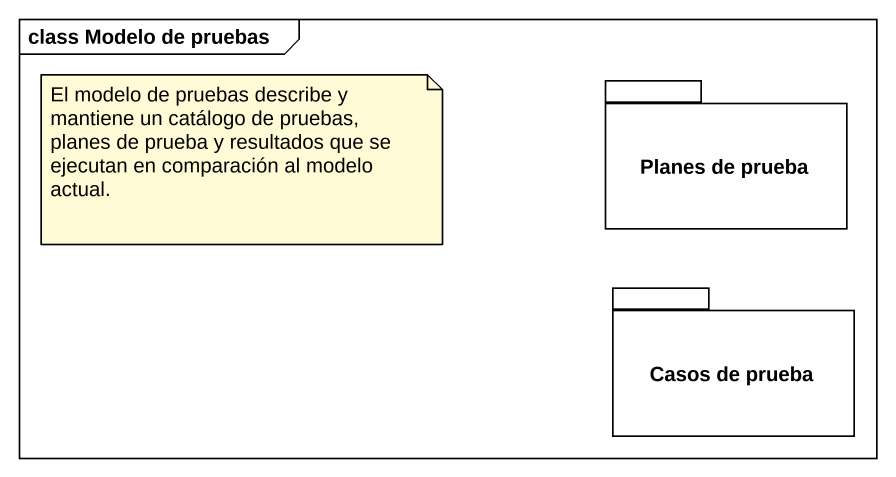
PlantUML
@startuml
mainframe class Modelo de pruebas
package "Planes de prueba" as Planes_de_prueba {
}
package "Casos de prueba" as Casos_de_prueba {
}
note as N1
  El modelo de pruebas describe y mantiene un catálogo de pruebas, planes de prueba y resultados que se ejecutan en comparación al modelo actual.
end note
@enduml
